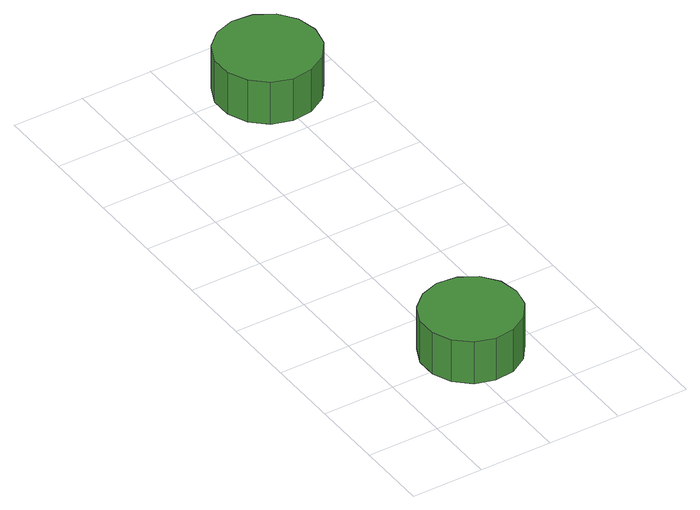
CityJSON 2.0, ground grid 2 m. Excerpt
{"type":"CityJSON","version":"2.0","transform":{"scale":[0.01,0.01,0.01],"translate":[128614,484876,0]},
"CityObjects":{
"tree1":{"type":"SolitaryVegetationObject","attributes":{"function":"something"},"geometry":[{"type":"MultiSurface","lod":"1","boundaries":[[[0,1,2,3,4,5,6,7,8,9,10,11,12,13,14]],[[15,16,17,18,19,20,21,22,23,24,25,26,27,28,29]],[[0,29,28,1]],[[1,28,27,2]],[[2,27,26,3]],[[3,26,25,4]],[[4,25,24,5]],[[5,24,23,6]],[[6,23,22,7]],[[7,22,21,8]],[[8,21,20,9]],[[9,20,19,10]],[[10,19,18,11]],[[11,18,17,12]],[[12,17,16,13]],[[13,16,15,14]],[[14,15,29,0]]]}]},
"tree2":{"type":"SolitaryVegetationObject","attributes":{"function":"something"},"geometry":[{"type":"MultiSurface","lod":"1","boundaries":[[[30,31,32,33,34,35,36,37,38,39,40,41,42,43,44]],[[45,46,47,48,49,50,51,52,53,54,55,56,57,58,59]],[[30,59,58,31]],[[31,58,57,32]],[[32,57,56,33]],[[33,56,55,34]],[[34,55,54,35]],[[35,54,53,36]],[[36,53,52,37]],[[37,52,51,38]],[[38,51,50,39]],[[39,50,49,40]],[[40,49,48,41]],[[41,48,47,42]],[[42,47,46,43]],[[43,46,45,44]],[[44,45,59,30]]]}]}
},
"vertices":[
[365,203,188],[354,258,188],[321,303,188],[273,331,188],[217,337,188],[164,319,188],[123,282,188],[100,231,188],[100,175,188],[123,124,188],[164,87,188],[217,70,188],[273,76,188],[321,104,188],[354,149,188],[354,149,59],[321,104,59],[273,76,59],[217,70,59],[164,87,59],[123,124,59],[100,175,59],[100,231,59],[123,282,59],[164,319,59],[217,337,59],[273,331,59],[321,303,59],[354,258,59],[365,203,59],
[541,1382,173],[529,1439,173],[495,1486,173],[444,1515,173],[386,1521,173],[331,1503,173],[288,1464,173],[264,1411,173],[264,1353,173],[288,1299,173],[331,1260,173],[386,1242,173],[444,1249,173],[495,1278,173],[529,1325,173],[529,1325,44],[495,1278,44],[444,1249,44],[386,1242,44],[331,1260,44],[288,1299,44],[264,1353,44],[264,1411,44],[288,1464,44],[331,1503,44],[386,1521,44],[444,1515,44],[495,1486,44],[529,1439,44],[541,1382,44]
]}
